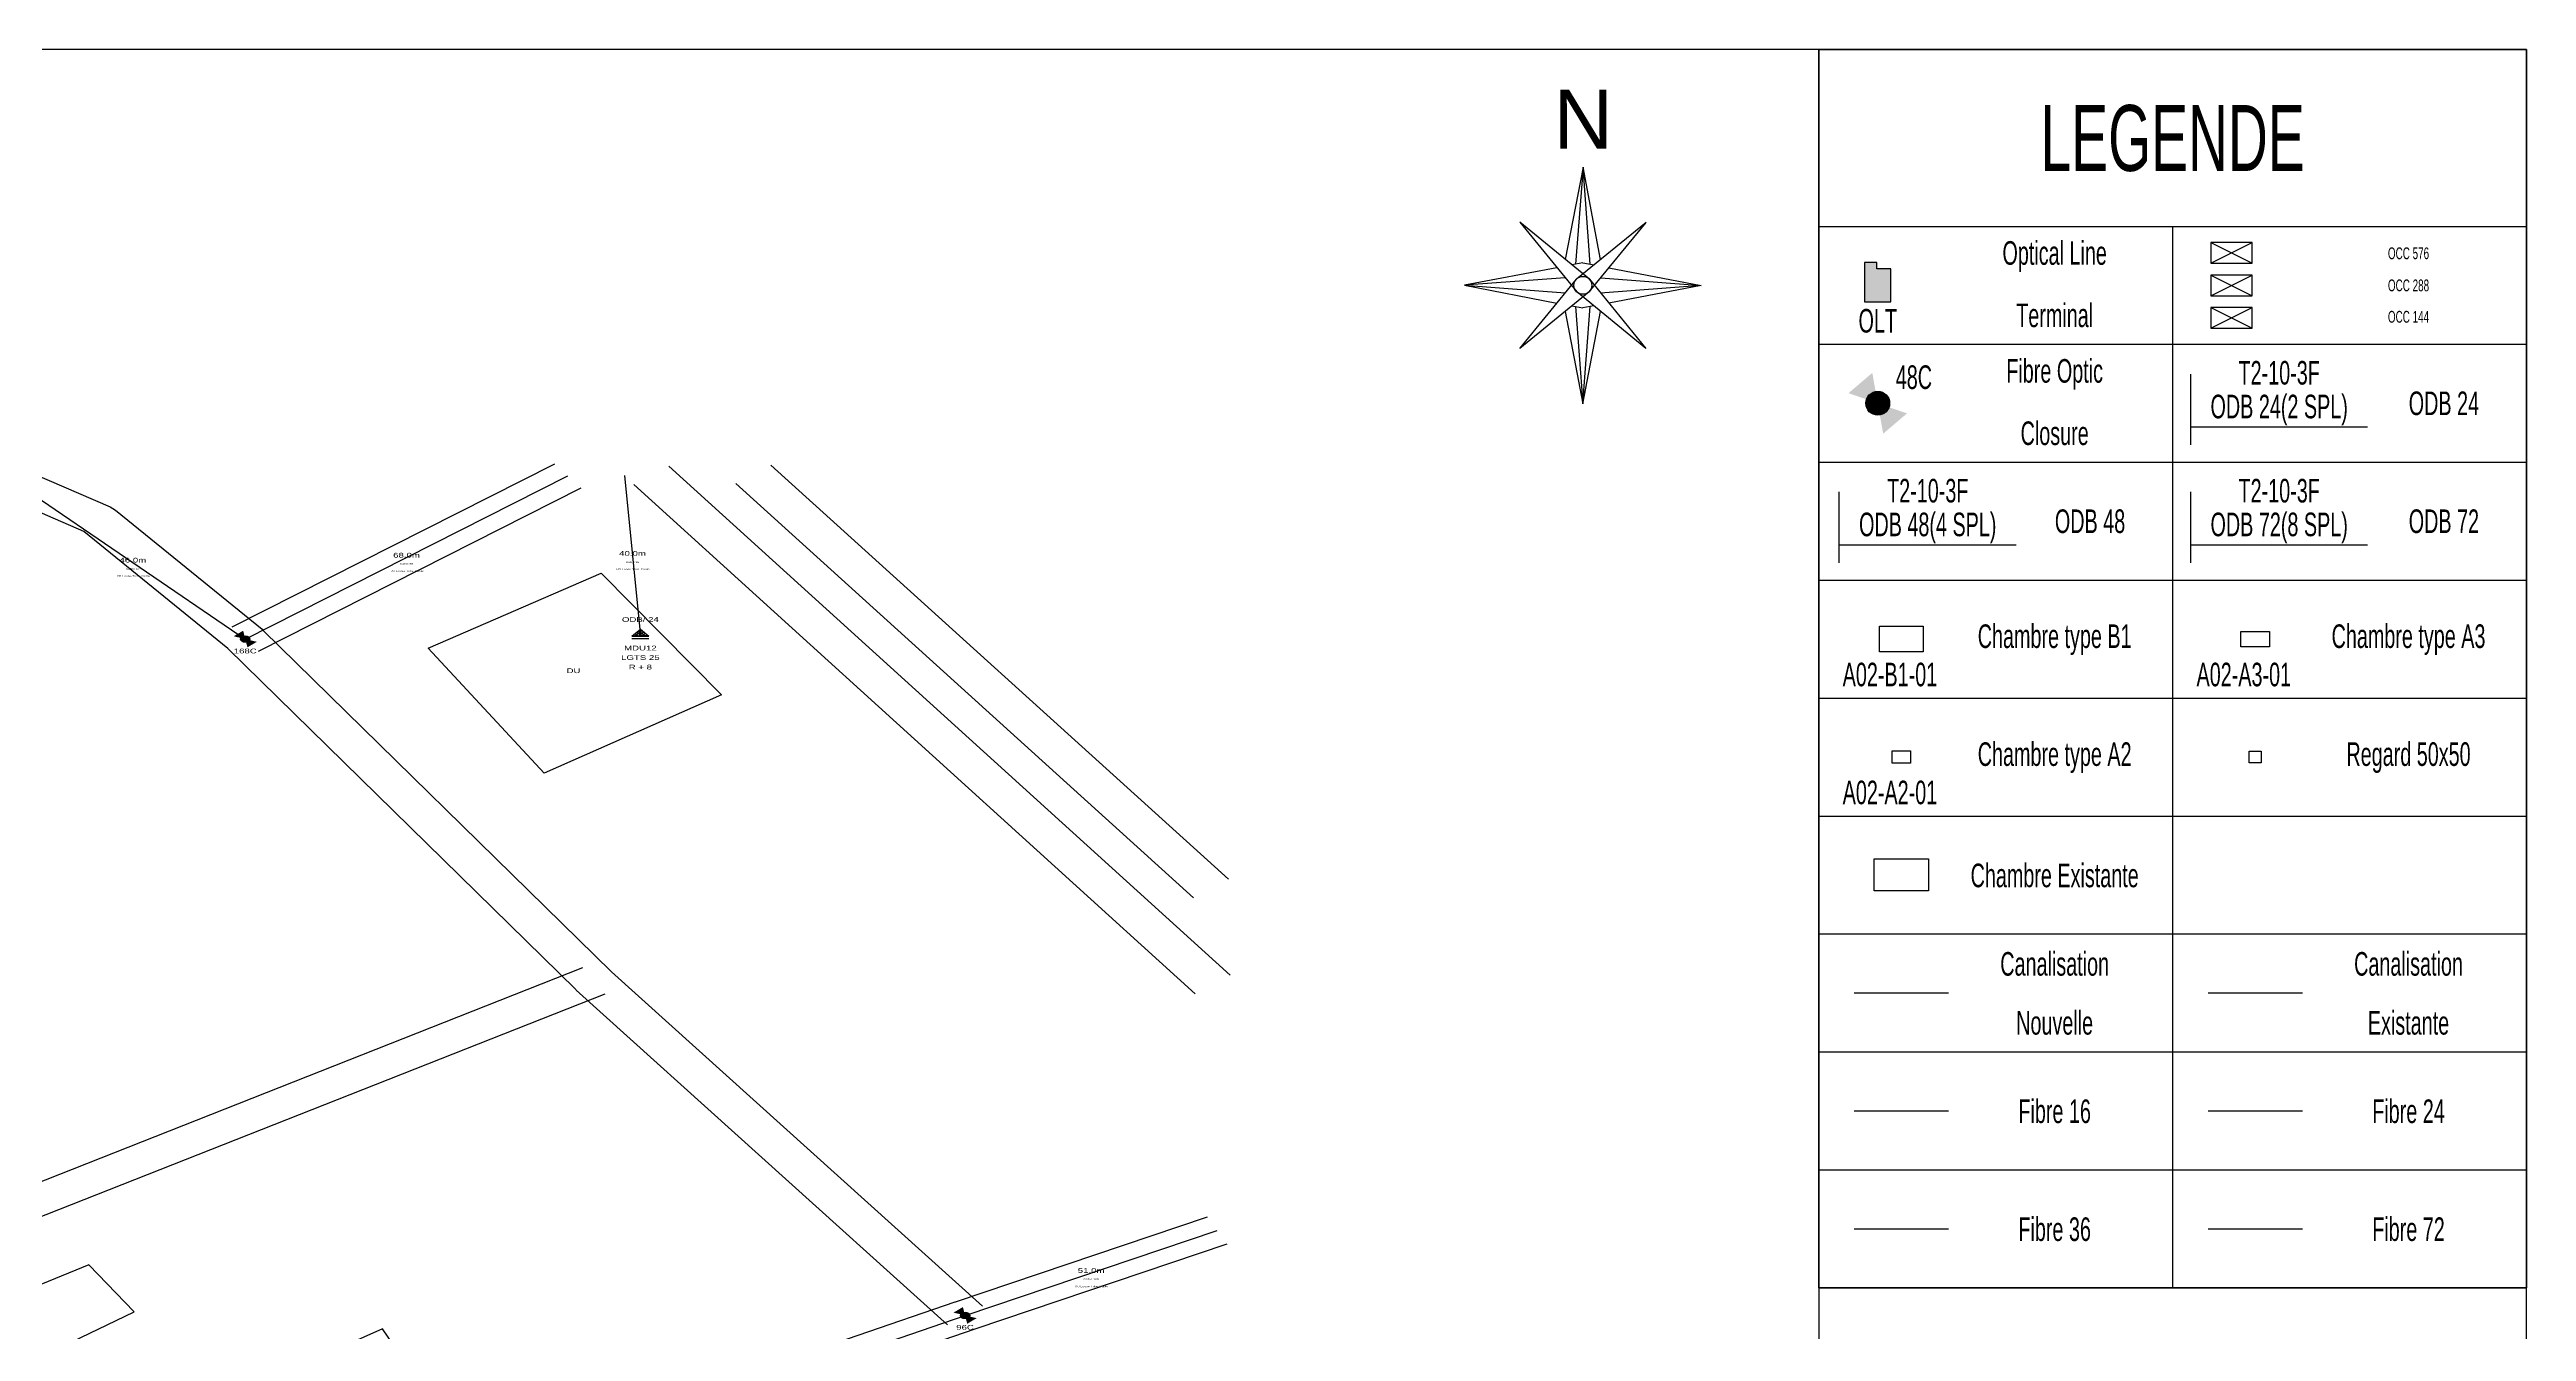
# Model space of a CAD drawing. Header units: millimetres. Extents: x -2012 to 1398, y -1200 to 746.
# Drawn here: x -13 to 407, y 83.6 to 301.1 of the extents above; entities that cross this region are included whole.
import ezdxf
from ezdxf.enums import TextEntityAlignment as Align

# ---------------------------------------------------------------- set-up
doc = ezdxf.new("R2010")
doc.units = ezdxf.units.MM
doc.styles.get("Standard").update_dxf_attribs({"font": 'arial.ttf'})

# ---------------------------------------------------------------- blocks, each defined once
blk = doc.blocks.new('OLT')
at = {"true_color": 0x0000ff}
blk.add_hatch(color=5, dxfattribs=at).paths.add_polyline_path([(-1.07, -1.53), (1.17, -1.53), (1.17, 1.25), (-0.02, 1.25), (-0.02, 1.79), (-1.07, 1.79)], flags=0)
at = {"color": 5, "true_color": 0x0000ff}
blk.add_lwpolyline([(-1.07, 1.79), (-1.07, -1.53), (1.17, -1.53), (1.17, 1.25), (-0.02, 1.25), (-0.02, 1.79)], close=True, dxfattribs=at)
blk = doc.blocks.new('JOINT CLOSURE')
at = {"lineweight": 25, "true_color": 0xff0000}
h = blk.add_hatch(color=1, dxfattribs=at)
h.paths.add_polyline_path([(0, 0), (-0.46, 2.58), (-2.48, 0.86)], flags=0)
h.paths.add_polyline_path([(2.48, -0.86), (0, 0), (0.46, -2.58)], flags=0)
h = blk.add_hatch(color=1, dxfattribs=at)
edge = h.paths.add_edge_path(flags=0)
edge.add_arc((0, 0), 1.01, 180, 360)
edge.add_arc((0, 0), 1.01, 0, 180)
at = {"color": 12, "lineweight": 25, "true_color": 0xcc0000}
blk.add_circle((0, 0), 1.01, dxfattribs=at)
blk = doc.blocks.new('OCC')
at = {"layer": '0-ZTE-OCC', "color": 6, "lineweight": 30, "true_color": 0xff00ff}
for p, q in [((-3.5, 1.75), (3.5, -1.75)), ((-3.5, -1.75), (3.5, 1.75))]:
    blk.add_line(p, q, dxfattribs=at)
blk.add_lwpolyline([(3.5, 1.75), (-3.5, 1.75), (-3.5, -1.75), (3.5, -1.75)], close=True, dxfattribs=at)
blk = doc.blocks.new('box_bloc')
at = {"layer": '0-ZTE-MH existing', "ltscale": 3}
blk.add_lwpolyline([(0, 0), (9.22, 0), (9.22, -5.41), (0, -5.41)], close=True, dxfattribs=at)
blk = doc.blocks.new('boxbloc2')
at = {"layer": '0-ZTE-MH new'}
blk.add_lwpolyline([(-3.69, 2.23), (3.69, 2.23), (3.69, -2.1), (-3.69, -2.1)], close=True, dxfattribs=at)
blk = doc.blocks.new('big_block')
for p, q in [((287, 301.06), (287, -222.94)), ((287, 271.06), (407, 271.06)), ((347, 271.06), (347, 151.06)), ((287, 251.06), (407, 251.06)), ((287, 231.06), (407, 231.06)), ((287, 211.06), (407, 211.06)), ((287, 191.06), (407, 191.06)), ((287, 171.06), (407, 171.06)), ((287, 151.06), (407, 151.06)), ((347, 151.06), (347, 131.06)), ((287, 131.06), (407, 131.06)), ((347, 131.06), (347, 91.06)), ((287, 111.06), (407, 111.06)), ((287, 91.06), (407, 91.06)), ((287, 91.06), (407, 91.06))]:
    blk.add_line(p, q)
for points in [[(-433, -292.94), (407, -292.94), (407, 301.06), (-433, 301.06)], [(407, 91.06), (287, 91.06), (287, 301.06), (407, 301.06)]]:
    blk.add_lwpolyline(points, close=True)
at = {"flags": 128}
for points in [[(250, 265.44), (247.03, 281.13), (244.01, 265.46)], [(248.25, 264.65), (247.03, 281.13), (245.76, 264.66)], [(248.11, 262.1), (236.32, 271.77), (245.96, 259.95)], [(248.07, 259.98), (257.75, 271.7), (245.92, 262.13)], [(247.01, 264.9), (245.14, 264.54)], [(247.01, 264.9), (248.89, 264.53)], [(242.61, 264.06), (226.92, 261.09), (242.61, 258.07)], [(244, 262.36), (226.92, 261.09), (244, 259.77)], [(248.07, 259.98), (236.32, 250.35), (245.92, 262.13)], [(248.11, 262.1), (257.67, 250.35), (245.96, 259.95)], [(250.02, 262.35), (267.08, 261.03), (250.01, 259.76)], [(251.42, 264.04), (267.08, 261.02), (251.4, 258.06)], [(244, 256.65), (246.97, 240.98), (249.98, 256.65)], [(245.14, 257.58), (246.99, 257.23)], [(245.75, 257.47), (246.97, 240.98), (248.24, 257.46)], [(248.85, 257.58), (246.99, 257.23)]]:
    blk.add_lwpolyline(points, dxfattribs=at)
blk.add_circle((247, 261.06), 1.52)
at = {"layer": '0-ZTE-16 CABLE'}
blk.add_line((293, 121.06), (309, 121.06), dxfattribs=at)
at = {"layer": '0-ZTE-24 CABLE'}
blk.add_line((353, 121.06), (369, 121.06), dxfattribs=at)
at = {"layer": '0-ZTE-36 CABLE'}
blk.add_line((293, 101.06), (309, 101.06), dxfattribs=at)
at = {"layer": '0-ZTE-72 CABLE'}
blk.add_line((353, 101.06), (369, 101.06), dxfattribs=at)
at = {"layer": '0-ZTE-Duct existing'}
blk.add_line((353, 141.06), (369, 141.06), dxfattribs=at)
at = {"layer": '0-ZTE-Duct new'}
blk.add_line((293, 141.06), (309, 141.06), dxfattribs=at)
at = {"layer": '0-ZTE-HH new'}
blk.add_lwpolyline([(360, 182.06), (362, 182.06), (362, 180.06), (360, 180.06)], close=True, dxfattribs=at)
at = {"layer": '0-ZTE-MH new'}
blk.add_lwpolyline([(358.57, 202.35), (363.43, 202.35), (363.43, 199.77), (358.57, 199.77)], close=True, dxfattribs=at)
blk.add_lwpolyline([(299.44, 182.13), (302.56, 182.13), (302.56, 180), (299.44, 180), (299.44, 182.13)], dxfattribs=at)
at = {"layer": '0-ZTE-OCC', "color": 1, "lineweight": 30, "true_color": 0xff0000}
for p, q in [((353.5, 268.31), (360.5, 264.81)), ((353.5, 264.81), (360.5, 268.31))]:
    blk.add_line(p, q, dxfattribs=at)
at = {"layer": '0-ZTE-OCC', "color": 3, "lineweight": 30, "true_color": 0x00ff00}
for p, q in [((353.5, 262.81), (360.5, 259.31)), ((353.5, 259.31), (360.5, 262.81))]:
    blk.add_line(p, q, dxfattribs=at)
at = {"layer": '0-ZTE-OCC', "color": 1, "lineweight": 30, "true_color": 0xff0000}
blk.add_lwpolyline([(360.5, 268.31), (353.5, 268.31), (353.5, 264.81), (360.5, 264.81)], close=True, dxfattribs=at)
at = {"layer": '0-ZTE-OCC', "color": 3, "lineweight": 30, "true_color": 0x00ff00}
blk.add_lwpolyline([(360.5, 262.81), (353.5, 262.81), (353.5, 259.31), (360.5, 259.31)], close=True, dxfattribs=at)
at = {"layer": '0-ZTE-ODB'}
for p, q in [((350.07, 234.02), (350.07, 246.02)), ((380.07, 237.02), (350.07, 237.02)), ((290.48, 214.02), (290.48, 226.02)), ((350.07, 214.02), (350.07, 226.02)), ((320.48, 217.02), (290.48, 217.02)), ((380.07, 217.02), (350.07, 217.02))]:
    blk.add_line(p, q, dxfattribs=at)
at = {"xscale": 2, "yscale": 2, "zscale": 2}
blk.add_blockref('OLT', (296.9, 261.34), dxfattribs=at)
for name, p in [('OCC', (357, 255.56)), ('boxbloc2', (301, 201)), ('box_bloc', (296.39, 163.77))]:
    blk.add_blockref(name, p)
at = {"layer": '0-ZTE-Joint closure', "xscale": 2, "yscale": 2, "zscale": 2}
blk.add_blockref('JOINT CLOSURE', (297, 241.06), dxfattribs=at)
blk.add_text('N', height=10, rotation=359.9985).set_placement((247.05, 289.25), align=Align.MIDDLE)
at = {"width": 0.6}
for s, height, p in [('LEGENDE', 11.18, (347, 286.06)), ('Optical Line', 4, (327, 266.06)), ('OLT', 4, (297, 255.06, 0)), ('Terminal', 4, (327, 256.06)), ('Fibre Optic', 4, (327, 246.06)), ('ODB 24', 4, (393, 241.06)), ('Closure', 4, (327, 236.06)), ('ODB 48', 4, (333, 221.06)), ('ODB 72', 4, (393, 221.06)), ('Chambre type B1', 4, (327, 201.06)), ('Chambre type A3', 4, (387, 201.06)), ('Chambre type A2', 4, (327, 181.06)), ('Regard 50x50', 4, (387, 181.06)), ('Chambre Existante', 4, (327, 161.06)), ('Canalisation', 4, (327, 146.06)), ('Canalisation', 4, (387, 146.06)), ('Nouvelle', 4, (327, 136.06)), ('Existante', 4, (387, 136.06)), ('Fibre 16', 4, (327, 121.06)), ('Fibre 24', 4, (387, 121.06)), ('Fibre 36', 4, (327, 101.06)), ('Fibre 72', 4, (387, 101.06))]:
    blk.add_text(s, height=height, dxfattribs=at).set_placement(p, align=Align.MIDDLE)
at = {"layer": '0-ZTE-joint Closure 48', "width": 0.6}
blk.add_text('48C', height=4, dxfattribs=at).set_placement((303.13, 245.49, 0), align=Align.MIDDLE)
at = {"layer": '0-ZTE-MH new', "color": 0, "lineweight": -2, "width": 0.6}
blk.add_text('A02-B1-01', height=4, dxfattribs=at).set_placement((299.07, 195.06, 0), align=Align.MIDDLE)
at = {"layer": '0-ZTE-MH new A2', "color": 0, "lineweight": -2, "width": 0.6}
blk.add_text('A02-A2-01', height=4, dxfattribs=at).set_placement((299.07, 175.06, 0), align=Align.MIDDLE)
at = {"layer": '0-ZTE-MH new A3', "color": 0, "lineweight": -2, "width": 0.6}
blk.add_text('A02-A3-01', height=4, dxfattribs=at).set_placement((359.07, 195.06, 0), align=Align.MIDDLE)
at = {"layer": '0-ZTE-OCC', "color": 1, "true_color": 0xff0000, "width": 0.6}
blk.add_text('OCC 576', height=2, dxfattribs=at).set_placement((387, 266.5), align=Align.MIDDLE)
at = {"layer": '0-ZTE-OCC', "color": 3, "true_color": 0x00ff00, "width": 0.6}
blk.add_text('OCC 288', height=2, dxfattribs=at).set_placement((387, 261.06), align=Align.MIDDLE)
at = {"layer": '0-ZTE-OCC', "color": 6, "true_color": 0xff00ff, "width": 0.6}
blk.add_text('OCC 144', height=2, dxfattribs=at).set_placement((387, 255.73), align=Align.MIDDLE)
at = {"layer": '0-ZTE-ODB', "width": 0.6}
for p in [(365.07, 246.24), (305.48, 226.24), (365.07, 226.24)]:
    blk.add_text('T2-10-3F', height=4, dxfattribs=at).set_placement(p, align=Align.MIDDLE)
at = {"layer": '0-ZTE-ODB 24 2SPL', "width": 0.6}
blk.add_text('ODB 24(2 SPL)', height=4, dxfattribs=at).set_placement((365.07, 240.02), align=Align.MIDDLE)
at = {"layer": '0-ZTE-ODB 48 4SPL', "width": 0.6}
blk.add_text('ODB 48(4 SPL)', height=4, dxfattribs=at).set_placement((305.48, 220.02), align=Align.MIDDLE)
at = {"layer": '0-ZTE-ODB 72', "width": 0.6}
blk.add_text('ODB 72(8 SPL)', height=4, dxfattribs=at).set_placement((365.07, 220.02), align=Align.MIDDLE)
blk = doc.blocks.new('roads.block1.A4')
at = {"layer": 'roads', "color": 7}
for points in [[(61.97, 285.69), (66.66, 284.66), (67.67, 284.24), (79.02, 277.11), (79.76, 276.47), (101.05, 251.39), (101.22, 251.16), (151.78, 179.34), (205.63, 109.01)], [(96.72, 251.9), (143.54, 286.21)], [(160.11, 285.72), (241.59, 178.61)], [(174.91, 285.9), (241.33, 198.82)], [(147.32, 281.04), (100.5, 246.74)], [(236.5, 174.73), (155.01, 281.84)], [(236.25, 194.94), (169.82, 282.02)], [(200.55, 105.12), (146.66, 175.5), (146.59, 175.61), (96.07, 247.36), (75.2, 271.95), (64.73, 278.53), (60.59, 279.45)], [(27.58, 111.55), (147.62, 180.23)], [(150.79, 174.67), (30.76, 105.99)], [(89.01, 53.82), (201.67, 109.93), (201.69, 109.94), (238.29, 127.84)], [(241.1, 122.1), (204.51, 104.2), (91.87, 48.09)]]:
    blk.add_lwpolyline(points, dxfattribs=at)
blk = doc.blocks.new('buildings.block1.A4')
at = {"layer": 'building', "color": 7}
for points in [[(125.14, 247.4), (150.25, 263.22), (167.76, 237.6), (142.01, 221.12), (125.14, 247.4)], [(75.88, 117.75), (45.51, 99.68), (52.54, 89.06), (62.5, 81.1), (74.44, 76.59), (85.3, 73.65), (98.48, 72.5), (111.94, 73.43), (130.01, 79.85), (118.54, 104.29), (107.69, 97.23), (111.07, 88.98), (108.31, 87.37), (99.87, 93.1), (87.78, 95), (76.71, 94.32), (72.13, 100.59), (82.47, 107.84), (75.88, 117.75)]]:
    blk.add_lwpolyline(points, dxfattribs=at)
at = {"color": 7}
blk.add_text('DU ', height=1, dxfattribs=at).set_placement((146.45, 242.17), align=Align.CENTER)
blk = doc.blocks.new('cables.block1.A4')
at = {"color": 10}
for points in [[(65.97, 281.53), (98.61, 249.32)], [(98.61, 249.32), (145.43, 283.63)]]:
    blk.add_lwpolyline(points, dxfattribs=at)
at = {"color": 13}
blk.add_lwpolyline([(153.67, 283.73), (155.96, 249.94)], dxfattribs=at)
at = {"color": 3}
for points in [[(203.09, 107.07), (239.69, 124.97)], [(90.44, 50.95), (203.09, 107.07)]]:
    blk.add_lwpolyline(points, dxfattribs=at)
at = {"color": 7}
for s, height, p in [('46.0m', 1, (82.29, 265.43)), ('68.0m', 1, (122.02, 266.47)), ('40.0m', 1, (154.82, 266.84)), (' I/O Loose Tube Cable', 0.35, (82.29, 262.43)), ('Cable 57', 0.35, (82.29, 263.93)), (' I/O Loose Tube Cable', 0.35, (122.02, 263.47)), ('Cable 69', 0.35, (122.02, 264.97)), (' I/O Loose Tube Cable', 0.35, (154.82, 263.84)), ('Cable 36', 0.35, (154.82, 265.34)), ('51.0m', 1, (221.39, 116.02)), (' I/O Loose Tube Cable', 0.35, (221.39, 113.02)), ('Cable 100', 0.35, (221.39, 114.52))]:
    blk.add_text(s, height=height, dxfattribs=at).set_placement(p, align=Align.CENTER)
blk = doc.blocks.new('The door')
at = {"color": 1, "lineweight": 30, "true_color": 0xff0000}
for p, q in [((-1.25, 0), (0, 1.5)), ((-1.25, 0), (1.25, 0)), ((-1.01, 0.29), (-0.76, 0)), ((-0.76, 0.59), (-0.26, 0)), ((0.25, 1.2), (-0.75, 0)), ((-0.5, 0.9), (0.24, 0)), ((-0.25, 1.2), (0.75, 0)), ((0.5, 0.9), (-0.24, 0)), ((0, 1.5), (1.25, 0)), ((0.76, 0.59), (0.26, 0)), ((1.01, 0.29), (0.76, 0)), ((-1.25, -0.5), (1.25, -0.5))]:
    blk.add_line(p, q, dxfattribs=at)
blk = doc.blocks.new('subscriber_dwelling.block1.A4')
for p in [(155.96, 249.94), (-38.99, 179.99), (63, 153.83), (11.11, 149.19), (-66.93, 87.07), (235.93, 54.18), (177.69, 46.9), (-43.25, 31.61), (-87.38, 21.89), (-109.22, 6.98), (150.93, -25.65), (55.55, -66.55), (30.07, -77.67), (71.99, -99.52), (45.24, -116.69), (156.79, -220.9), (-15.3, -228.06), (86.97, -237.43)]:
    blk.add_blockref('The door', p)
at = {"color": 7}
for s, p in [('ODB/ 24', (155.96, 252.94)), ('LGTS 25', (155.96, 244.94)), ('MDU12', (155.96, 246.94)), ('R + 8', (155.96, 242.94)), ('ODB/ 48', (-38.99, 182.99)), ('MDU22', (-38.99, 176.99)), ('LGTS 102', (-38.99, 174.99)), ('R + 8', (-38.99, 172.99)), ('ODB/ 2', (63, 156.83)), ('ODB/ 8', (11.11, 152.19)), ('MDU16', (63, 150.83)), ('LGTS 60', (63, 148.83)), ('R + 8', (63, 146.83)), ('LGTS 81', (11.11, 144.19)), ('MDU10', (11.11, 146.19)), ('R + 8', (11.11, 142.19)), ('ODB/ 2', (-66.93, 90.07)), ('LGTS 42', (-66.93, 82.07)), ('MDU19', (-66.93, 84.07)), ('R + 7', (-66.93, 80.07)), ('ODB/ 24', (235.93, 57.18)), ('ODB/ 2', (177.69, 49.9)), ('MDU17', (235.93, 51.18)), ('LGTS 17', (235.93, 49.18)), ('R + 8', (235.93, 47.18)), ('MDU20', (177.69, 43.9)), ('LGTS 2', (177.69, 41.9)), ('R + 1', (177.69, 39.9)), ('ODB/ 24', (-43.25, 34.61)), ('MDU18', (-43.25, 28.61)), ('ODB/ 2', (-87.38, 24.89)), ('LGTS 72', (-43.25, 26.61)), ('R + 7', (-43.25, 24.61)), ('MDU24', (-87.38, 18.89)), ('LGTS 1', (-87.38, 16.89)), ('R + 1', (-87.38, 14.89)), ('ODB/ 2', (-109.22, 9.98)), ('MDU25', (-109.22, 3.98)), ('LGTS 1', (-109.22, 1.98)), ('R + 1', (-109.22, -0.02)), ('ODB/ 4', (150.93, -22.65)), ('MDU21', (150.93, -28.65)), ('LGTS 41', (150.93, -30.65)), ('R + 8', (150.93, -32.65)), ('ODB/ 24', (55.55, -63.55)), ('LGTS 168', (55.55, -71.55)), ('MDU11', (55.55, -69.55)), ('ODB/ 48', (30.07, -74.67)), ('R + 7', (55.55, -73.55)), ('LGTS 32', (30.07, -82.67)), ('MDU8', (30.07, -80.67)), ('R + 7', (30.07, -84.67)), ('ODB/ 2', (71.99, -96.52)), ('LGTS 77', (71.99, -104.52)), ('MDU3', (71.99, -102.52)), ('R + 7', (71.99, -106.52)), ('ODB/ 2', (45.24, -113.69)), ('LGTS 94', (45.24, -121.69)), ('MDU2', (45.24, -119.69)), ('R + 7', (45.24, -123.69)), ('ODB/ 16', (156.79, -217.9)), ('MDU4', (156.79, -223.9)), ('ODB/ 72', (-15.3, -225.06)), ('LGTS 60', (156.79, -225.9)), ('MDU6', (-15.3, -231.06)), ('R + 7', (156.79, -227.9)), ('LGTS 103', (-15.3, -233.06)), ('ODB/ 8', (86.97, -234.43)), ('R + 8', (-15.3, -235.06)), ('MDU5', (86.97, -240.43)), ('LGTS 58', (86.97, -242.43)), ('R + 6', (86.97, -244.43))]:
    blk.add_text(s, height=1, dxfattribs=at).set_placement(p, align=Align.CENTER)
blk = doc.blocks.new('Closure')
at = {"lineweight": 25, "true_color": 0xff0000}
h = blk.add_hatch(color=1, dxfattribs=at)
h.paths.add_polyline_path([(0, 0.02), (-0.31, 1.77), (-1.68, 0.6)], flags=0)
h.paths.add_polyline_path([(1.68, -0.57), (0, 0.02), (0.31, -1.74)], flags=0)
h = blk.add_hatch(color=1, dxfattribs=at)
edge = h.paths.add_edge_path(flags=0)
edge.add_arc((0, 0.02), 0.685, 180, 360)
edge.add_arc((0, 0.02), 0.685, 0, 180)
at = {"color": 12, "lineweight": 25, "true_color": 0xcc0000}
for centre, radius in [((0, 0.02), 0.685), ((0, 0), 0.648)]:
    blk.add_circle(centre, radius, dxfattribs=at)
blk = doc.blocks.new('splicers.block1.A4')
for p in [(98.61, 249.32), (203.09, 107.07)]:
    blk.add_blockref('Closure', p)
at = {"color": 7}
for s, p in [('168C', (98.61, 246.32)), ('96C', (203.09, 104.07))]:
    blk.add_text(s, height=1, dxfattribs=at).set_placement(p, align=Align.CENTER)

msp = doc.modelspace()

# ---------------------------------------------------------------- block references
msp.add_blockref('big_block', (0, 0))
at = {"xscale": 1.16817006006, "yscale": 0.806442117516}
for name in ['roads.block1.A4', 'splicers.block1.A4', 'cables.block1.A4', 'buildings.block1.A4', 'subscriber_dwelling.block1.A4']:
    msp.add_blockref(name, (-95, 0), dxfattribs=at)

doc.saveas('drawing.dxf')
